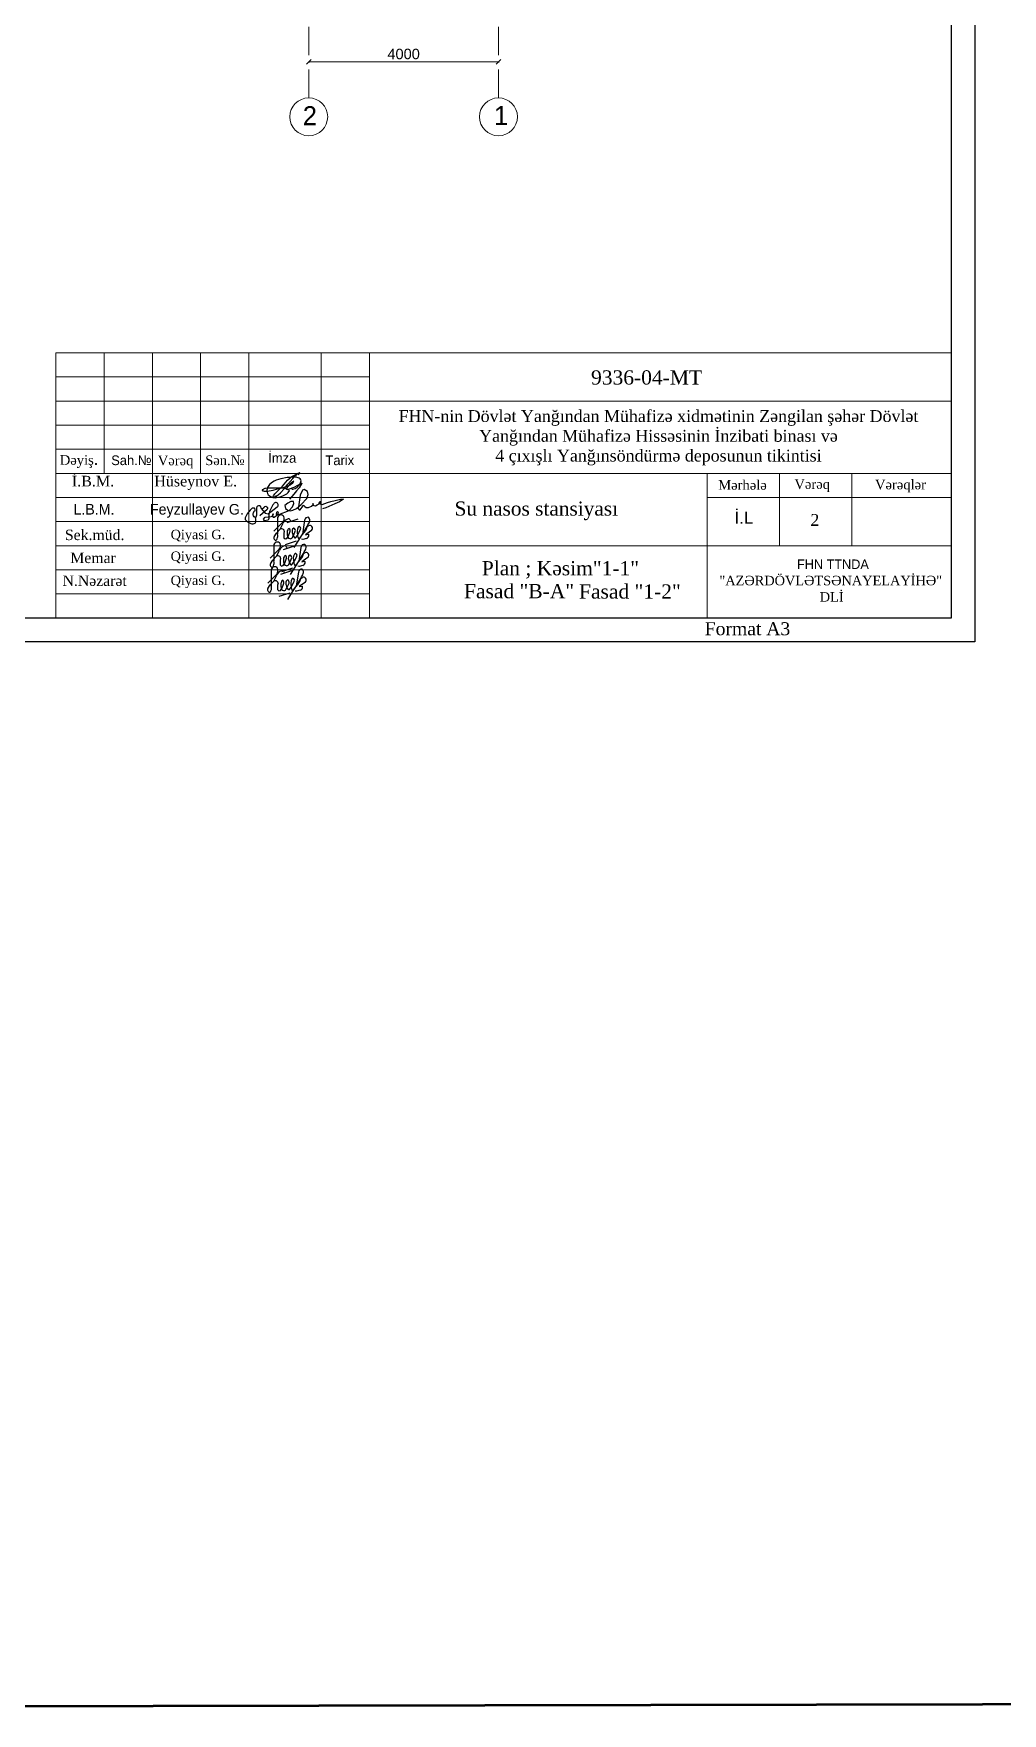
# Model space of a CAD drawing. Header units: millimetres. Extents: x 120281 to 1416367021, y -641565767 to 918373.
# Drawn here: x 514753 to 535176, y 848488 to 883907 of the extents above; entities that cross this region are included whole.
import ezdxf

# ---------------------------------------------------------------- set-up
doc = ezdxf.new("R2010")
doc.units = ezdxf.units.MM
doc.linetypes.add('ACAD_ISO02W100', pattern=[15, 12, -3])
doc.linetypes.add('ACAD_ISO10W100', pattern=[18, 12, -3, 0, -3])
for name, color, linetype, lineweight in [('0_Ном._пера__1', 7, 'Continuous', 35), ('ось', 20, 'ACAD_ISO02W100', 0), ('перегородка', 130, 'Continuous', 20), ('перегородка_Ном._пера__1', 7, 'Continuous', 15), ('размер', 90, 'Continuous', 40), ('размер2', 210, 'Continuous', 15), ('размер_Ном._пера__1', 7, 'Continuous', 15)]:
    doc.layers.add(name, color=color, linetype=linetype, lineweight=lineweight)
doc.styles.add('Arial AzLat', font='AZLTM.TTF', dxfattribs={"height": 300})
doc.styles.get("Standard").update_dxf_attribs({"font": 'arial.ttf'})
doc.styles.add('Times New  Roman', font='times.ttf')
doc.styles.add('Times New Roman', font='times.ttf', dxfattribs={"height": 300})
doc.styles.add('СГЕНЕРИР_СТИЛЬ_2', font='AZLTM.TTF')
doc.dimstyles.new('Farid 250', dxfattribs={"dimtxt": 220, "dimasz": 100, "dimexe": 100, "dimexo": 300, "dimgap": 50, "dimtad": 1, "dimdec": 0, "dimzin": 0, "dimdsep": 46, "dimtxsty": 'Standard', "dimblk": 'OBLIQUE', "dimcen": 10, "dimse1": 1, "dimse2": 1, "dimclrd": 256, "dimclre": 1, "dimclrt": 1, "dimadec": 0, "dimazin": 0, "dimtfac": 1, "dimtdec": 0, "dimtix": 1, "dimtmove": 1, "dimatfit": 2, "dimldrblk": 'ARCHTICK', "dimfxl": 1, "dimtolj": 1, "dimtzin": 0, "dimlwd": -1, "dimlwe": 9, "dimarcsym": 0})

# ---------------------------------------------------------------- blocks, each defined once
blk = doc.blocks.new('_Oblique')
at = {"color": 0, "linetype": 'ByBlock', "lineweight": -2}
blk.add_line((-0.5, -0.5), (0.5, 0.5), dxfattribs=at)
blk = doc.blocks.new('*D88')
at = {"layer": 'Defpoints', "color": 0, "lineweight": 53, "transparency": 16777216}
for p in [(520553, 883314), (524553, 883314), (524553, 883314)]:
    blk.add_point(p, dxfattribs=at)
at = {"layer": 'размер_Ном._пера__1', "transparency": 16777216}
blk.add_line((520553, 883314), (524553, 883314), dxfattribs=at)
at = {"layer": 'размер_Ном._пера__1', "transparency": 16777216, "xscale": 100, "yscale": 100, "zscale": 100, "rotation": 180}
blk.add_blockref('_Oblique', (520553, 883314), dxfattribs=at)
at = {"layer": 'размер_Ном._пера__1', "transparency": 16777216, "xscale": 100, "yscale": 100, "zscale": 100}
blk.add_blockref('_Oblique', (524553, 883314), dxfattribs=at)
at = {"layer": 'размер_Ном._пера__1', "color": 1, "transparency": 16777216, "insert": (522553, 883476), "char_height": 220, "attachment_point": 5}
blk.add_mtext('\\A1;4000', dxfattribs=at)
blk = doc.blocks.new('_ArchTick')
at = {"color": 0, "linetype": 'ByBlock', "const_width": 0.15}
blk.add_lwpolyline([(-0.5, -0.5), (0.5, 0.5)], dxfattribs=at)

msp = doc.modelspace()

# ---------------------------------------------------------------- linework, layer by layer
at = {"color": 244, "lineweight": 53, "true_color": 0x991b1e}
msp.add_lwpolyline([(440324.24024, 917889.45405), (681637.27816, 918372.86328), (681637.27816, 848971.8839), (440324.24024, 848488.47466)], close=True, dxfattribs=at)
at = {"layer": 'ось', "color": 0, "linetype": 'ACAD_ISO10W100', "ltscale": 50}
for p, q in [((520553.07981, 882552.51667), (520553.07981, 885804.97515)), ((524553.07981, 882552.51667), (524553.07981, 885804.97515))]:
    msp.add_line(p, q, dxfattribs=at)
at = {"layer": 'размер', "color": 0, "lineweight": 20}
for centre in [(520552.89505, 882152.51671), (524552.89505, 882152.51671)]:
    msp.add_circle(centre, 400, dxfattribs=at)
at = {"layer": 'размер2', "color": 0, "lineweight": 30}
for p, q in [((519819.98128, 873414.14508), (520010.08388, 873604.24767)), ((519871.31139, 873377.25586), (519952.03179, 873457.97626)), ((519894.014, 873679.95736), (519894.014, 873515.99404)), ((519894.014, 873515.99404), (519894.014, 873359.59827)), ((519894.014, 873399.95847), (519952.03179, 873457.97626)), ((519952.03179, 873457.97626), (520012.57209, 873581.57937)), ((520097.8149, 873602.02357), (520329.88605, 873677.69894)), ((520163.92284, 873649.68721), (520171.49037, 873621.93957)), ((520237.0757, 873480.67887), (520211.85057, 873455.45374)), ((520353.11127, 873392.39093), (520380.85891, 873455.45374)), ((520413.65157, 873336.89566), (520519.84841, 873512.5859)), ((520466.62434, 873644.64218), (520419.3183, 873353.89585)), ((520461.57931, 873392.39093), (520496.89449, 873445.36369)), ((520496.89449, 873445.36369), (520532.20966, 873548.78671)), ((520612.93006, 873427.70611), (520512.02956, 873362.12078)), ((520519.84841, 873512.5859), (520549.86725, 873531.12912)), ((519815.88698, 873110.02806), (519815.88698, 872946.06474)), ((519823.38365, 873299.05797), (519871.31139, 873377.25586)), ((520019.68789, 873032.09427), (520251.75904, 873107.76964)), ((520030.22967, 873369.68832), (520027.70716, 873324.28309)), ((520027.70716, 873324.28309), (520030.22967, 873278.87787)), ((520037.79721, 873415.09354), (520030.22967, 873369.68832)), ((520030.22967, 873278.87787), (520055.4548, 873251.13023)), ((520055.4548, 873251.13023), (520093.29249, 873261.22028)), ((520063.02234, 873135.09466), (520295.09349, 873210.77003)), ((520085.79582, 873079.75791), (520093.36336, 873052.01027)), ((520093.29249, 873261.22028), (520126.08515, 873314.19304)), ((520095.815, 873402.48098), (520095.815, 873339.41817)), ((520095.815, 873339.41817), (520111.1403, 873290.05136)), ((520126.08515, 873314.19304), (520156.3553, 873392.39093)), ((520204.28304, 873278.87787), (520239.59821, 873341.94068)), ((520209.32806, 873369.68832), (520225.23126, 873316.28541)), ((520225.23126, 873316.28541), (520249.68826, 873281.40038)), ((520239.59821, 873341.94068), (520269.86836, 873412.57103)), ((520244.64324, 873069.50933), (520330.40866, 873205.72501)), ((520277.4359, 873281.40038), (520312.75107, 873326.80561)), ((520312.75107, 873326.80561), (520353.11127, 873392.39093)), ((520330.40866, 873205.72501), (520413.65157, 873336.89566)), ((520388.49732, 873074.71288), (520341.19129, 872783.96655)), ((520367.93536, 873269.33067), (520413.65157, 873336.89566)), ((520428.78665, 873243.56269), (520398.5165, 873246.08521)), ((520413.65157, 873336.89566), (520461.57931, 873392.39093)), ((520504.46202, 873263.74279), (520428.78665, 873243.56269)), ((520512.02956, 873362.12078), (520484.28192, 873339.41817)), ((520484.28192, 873339.41817), (520547.34474, 873352.03073)), ((519741.85427, 872844.21578), (519931.95686, 873034.31838)), ((519745.25663, 872729.12867), (519793.18437, 872807.32656)), ((519793.18437, 872807.32656), (519873.90477, 872888.04696)), ((519815.88698, 872946.06474), (519815.88698, 872789.66897)), ((519815.88698, 872830.02917), (519873.90477, 872888.04696)), ((519873.90477, 872888.04696), (519934.44507, 873011.65007)), ((519952.10266, 872799.75902), (519949.58015, 872754.3538)), ((519949.58015, 872754.3538), (519952.10266, 872708.94857)), ((519959.6702, 872845.16424), (519952.10266, 872799.75902)), ((520015.16547, 872691.29098), (520047.95813, 872744.26375)), ((520017.68798, 872832.55168), (520017.68798, 872769.48887)), ((520017.68798, 872769.48887), (520033.01328, 872720.12206)), ((520047.95813, 872744.26375), (520078.22828, 872822.46163)), ((520126.15602, 872708.94857), (520161.47119, 872772.01138)), ((520131.20104, 872799.75902), (520147.10424, 872746.35611)), ((520158.94868, 872910.74957), (520133.72356, 872885.52444)), ((520147.10424, 872746.35611), (520171.56124, 872711.47108)), ((520161.47119, 872772.01138), (520191.74134, 872842.64173)), ((520199.30888, 872711.47108), (520234.62406, 872756.87631)), ((520234.62406, 872756.87631), (520274.98426, 872822.46163)), ((520252.28164, 872635.79571), (520335.52456, 872766.96636)), ((520274.98426, 872822.46163), (520302.73189, 872885.52444)), ((520289.80834, 872699.40137), (520335.52456, 872766.96636)), ((520335.52456, 872766.96636), (520441.72139, 872942.6566)), ((520335.52456, 872766.96636), (520383.45229, 872822.46163)), ((520383.45229, 872822.46163), (520418.76747, 872875.43439)), ((520433.90254, 872792.19148), (520406.15491, 872769.48887)), ((520406.15491, 872769.48887), (520469.21772, 872782.10143)), ((520418.76747, 872875.43439), (520454.08264, 872978.85741)), ((520534.80304, 872857.77681), (520433.90254, 872792.19148)), ((520441.72139, 872942.6566), (520471.74023, 872961.19982)), ((519687.1745, 872321.13643), (519877.2771, 872511.23903)), ((519738.5046, 872284.24721), (519819.225, 872364.96761)), ((519761.20722, 872586.94871), (519761.20722, 872422.9854)), ((519761.20722, 872422.9854), (519761.20722, 872266.58962)), ((519761.20722, 872306.94982), (519819.225, 872364.96761)), ((519819.225, 872364.96761), (519879.7653, 872488.57072)), ((519952.10266, 872708.94857), (519977.32778, 872681.20093)), ((519965.00812, 872509.01492), (520197.07927, 872584.6903)), ((519977.32778, 872681.20093), (520015.16547, 872691.29098)), ((519984.89532, 872565.16536), (520216.96647, 872640.84073)), ((520031.11605, 872556.67856), (520038.68359, 872528.93092)), ((520104.26892, 872387.67022), (520079.04379, 872362.4451)), ((520166.51622, 872499.58003), (520252.28164, 872635.79571)), ((520280.84479, 872243.88701), (520387.04163, 872419.57725)), ((520333.81755, 872551.63354), (520286.51152, 872260.8872)), ((520350.65963, 872673.6334), (520320.38948, 872676.15591)), ((520426.33501, 872693.8135), (520350.65963, 872673.6334)), ((520364.0877, 872352.35505), (520399.40288, 872455.77806)), ((520387.04163, 872419.57725), (520417.06046, 872438.12047)), ((519690.57687, 872206.04932), (519738.5046, 872284.24721)), ((519897.42289, 872276.67967), (519894.90038, 872231.27445)), ((519894.90038, 872231.27445), (519897.42289, 872185.86922)), ((519904.99043, 872322.0849), (519897.42289, 872276.67967)), ((519897.42289, 872185.86922), (519922.64802, 872158.12159)), ((519922.64802, 872158.12159), (519960.4857, 872168.21164)), ((519930.21555, 872042.08601), (520162.2867, 872117.76139)), ((519960.4857, 872168.21164), (519993.27837, 872221.1844)), ((519963.00822, 872309.47234), (519963.00822, 872246.40952)), ((519963.00822, 872246.40952), (519978.33351, 872197.04271)), ((519993.27837, 872221.1844), (520023.54852, 872299.38229)), ((520071.47625, 872185.86922), (520106.79143, 872248.93204)), ((520076.52128, 872276.67967), (520092.42447, 872223.27676)), ((520092.42447, 872223.27676), (520116.88148, 872188.39174)), ((520106.79143, 872248.93204), (520137.06158, 872319.56239)), ((520111.83645, 871976.50069), (520197.60188, 872112.71636)), ((520144.62912, 872188.39174), (520179.94429, 872233.79696)), ((520179.94429, 872233.79696), (520220.30449, 872299.38229)), ((520197.60188, 872112.71636), (520280.84479, 872243.88701)), ((520220.30449, 872299.38229), (520248.05213, 872362.4451)), ((520235.12857, 872176.32203), (520280.84479, 872243.88701)), ((520295.97986, 872150.55405), (520265.70971, 872153.07656)), ((520280.84479, 872243.88701), (520328.77253, 872299.38229)), ((520371.65524, 872170.73415), (520295.97986, 872150.55405)), ((520328.77253, 872299.38229), (520364.0877, 872352.35505)), ((520379.22278, 872269.11214), (520351.47514, 872246.40952)), ((520351.47514, 872246.40952), (520414.53795, 872259.02209)), ((520480.12328, 872334.69746), (520379.22278, 872269.11214))]:
    msp.add_line(p, q, dxfattribs=at)
for points in [[(492594.6215, 900782.58496), (534594.6215, 900782.58496), (534594.6215, 871082.58496), (492594.6215, 871082.58496)], [(494594.6215, 900282.58496), (534094.6215, 900282.58496), (534094.6215, 871582.58496), (494594.6215, 871582.58496)]]:
    msp.add_lwpolyline(points, close=True, dxfattribs=at)
for points in [[(520192.54935, 874317.42438), (520203.64052, 874302.71727), (520219.93286, 874299.43029), (520265.36483, 874316.65381), (520306.59197, 874342.13177), (520343.23126, 874376.49235), (520371.36792, 874415.15021), (520387.83247, 874458.5748), (520390.90404, 874479.74634), (520386.88013, 874501.3048), (520374.06312, 874519.83648), (520348.86149, 874536.12437), (520332.73182, 874542.90103), (520299.12966, 874547.90095), (520228.70355, 874552.50328), (520176.37694, 874550.93644), (520099.23794, 874544.08008), (519967.40912, 874520.51299), (519867.25702, 874489.45615), (519823.38241, 874468.65302), (519790.33381, 874448.84691), (519758.95668, 874427.62551), (519726.56538, 874396.57041), (519698.43577, 874359.95036), (519678.81625, 874324.46537), (519673.33872, 874304.29608), (519670.86096, 874282.13297), (519673.67152, 874239.71869), (519685.14944, 874212.27542), (519699.65742, 874184.91686), (519721.54846, 874166.03505), (519749.19713, 874148.48254), (519789.52338, 874131.028), (519813.14814, 874125.09965), (519842.49567, 874126.01829), (519875.62561, 874127.68289), (519921.44682, 874134.686), (519969.51672, 874147.54365), (520018.24683, 874166.48925), (520047.8533, 874180.40337), (520091.66028, 874205.14711), (520120.93851, 874229.28816), (520135.9623, 874248.84104), (520142.29383, 874259.24413), (520144.56451, 874265.86271), (520143.47772, 874271.48884), (520134.46718, 874283.39781), (520117.73166, 874294.81599), (520092.14454, 874304.24862), (520043.68457, 874313.39862), (519956.64909, 874320.91363), (519871.06058, 874323.74031), (519772.08616, 874323.48708), (519685.276, 874321.54529), (519643.09154, 874317.36646), (519627.581, 874313.9471), (519611.22891, 874308.19773), (519597.45499, 874301.3429), (519588.67683, 874295.44503), (519578.51296, 874288.61613), (519574.37674, 874284.38525), (519571.82803, 874279.96451), (519571.67573, 874277.48252), (519573.80741, 874274.26674), (519582.66109, 874268.74948), (519596.96824, 874262.98835), (519613.23111, 874259.38762), (519632.30163, 874258.41367), (519664.87842, 874258.41367), (519721.18454, 874265.36126), (519760.8178, 874272.50328), (519803.75998, 874283.50363), (519897.65441, 874305.55657), (520015.67696, 874339.10412), (520165.86713, 874393.0657), (520173.67967, 874399.48854), (520190.94664, 874413.68404), (520220.49297, 874437.97465), (520231.65934, 874456.09215), (520237.7062, 874468.51214), (520237.87385, 874470.66296), (520235.30978, 874470.11382), (520214.85535, 874459.02377), (520194.58392, 874443.17941), (520164.08486, 874414.07524), (520123.17932, 874368.36833), (520074.10769, 874317.89252), (520073.66783, 874314.10605), (520075.69203, 874309.83839), (520084.15813, 874302.32164), (520103.67225, 874297.78528), (520145.40357, 874311.44834), (520243.79954, 874346.81727), (520321.51077, 874386.60236), (520363.81598, 874409.8938), (520398.59706, 874426.41141), (520403.04465, 874427.28889), (520405.1228, 874425.67632), (520405.39833, 874421.39298), (520397.49077, 874411.32107), (520347.80914, 874328.95971), (520292.80519, 874262.8969), (520239.62541, 874196.35333), (520146.19906, 874090.15117)], [(519874.6853, 874162.33808), (519854.90311, 874144.96171), (519831.28292, 874129.58897), (519810.27244, 874121.17361), (519803.66039, 874122.04195), (519798.16834, 874125.82167), (519797.04752, 874134.69776), (519802.47069, 874147.8622), (519811.10361, 874163.47031), (519841.60101, 874201.57207), (519891.84325, 874258.71263), (519941.89419, 874310.83889), (519996.72511, 874366.89489), (520106.58281, 874489.29045), (520161.08135, 874537.61871), (520195.41592, 874565.39794), (520235.58947, 874591.9389), (520262.95222, 874600.51647), (520279.75746, 874599.05436), (520283.52284, 874590.27756), (520280.9426, 874577.03256)], [(519851.66348, 874112.73692), (519872.16356, 874143.77199), (519911.65615, 874183.54511), (519958.53095, 874224.13256), (520036.37041, 874308.24433), (520115.69253, 874405.59195), (520215.30434, 874523.17745), (520289.16678, 874608.26272), (520327.10325, 874636.67971), (520349.67607, 874648.2919), (520358.23222, 874650.01486), (520361.93329, 874648.23572), (520363.10432, 874643.78755), (520361.23864, 874636.95711), (520350.74626, 874623.99843), (520329.68433, 874605.18891)]]:
    msp.add_lwpolyline(points, dxfattribs=at)
for points in [[(519553.2597, 873895.62453), (519630.98556, 873797.77281), (519696.2783, 873782.71497), (519886.70776, 873926.16573, 1.2496403785), (519813.89438, 873994.41314, 0.0792582279), (519709.67163, 873775.18607), (519709.67163, 873681.49285), (519699.62659, 873646.35791), (519621.77761, 873632.97314), (519602.5247, 873672.29083), (519633.49684, 873712.44508), (519758.22258, 873723.32017), (519786.50698, 873730.58186), (519813.4356, 873772.58969), (519803.72176, 873778.81663), (519785.07841, 873749.73354), (519800.29964, 873712.20339), (519823.61587, 873712.20339), (519902.19817, 873768.64889), (519912.17663, 873808.53708), (519897.47151, 873829.00599), (519870.40794, 873809.56318), (519864.385, 873774.94702), (519880.3022, 873752.92106), (519925.83137, 873763.93404), (520141.89478, 873849.37637), (520212.44515, 873929.11412), (520236.80181, 873997.94037), (520231.5872, 874039.24535), (520176.5613, 874039.24535), (520111.65058, 874008.62196), (520047.97673, 873955.95057), (520061.67709, 873894.865), (520110.15553, 873862.21582), (520169.06419, 873847.14996), (520216.25504, 873860.62436), (520296.3884, 873896.16112), (520394.14099, 873975.3234), (520511.27552, 874101.64615), (520542.45521, 874185.86133), (520523.91591, 874251.54917), (520458.18575, 874297.86753), (520421.10715, 874277.65591), (520373.9163, 874173.22907), (520344.422, 873978.69201), (520331.80052, 873895.44386), (520349.47817, 873863.31719), (520375.60169, 873863.31719), (520410.99481, 873918.89921), (520441.91407, 873967.45539), (520468.2981, 873934.90012), (520501.16317, 873913.00417), (520545.82599, 873913.00417), (520608.74815, 873945.25802), (520654.14061, 873977.96176), (520647.80679, 874000.11591), (520634.61133, 873982.18161), (520657.30751, 873954.75269), (520696.89399, 873948.42291), (520731.73006, 873969.5221), (520806.68045, 874013.83039), (520806.68045, 874033.34712), (520787.67891, 874033.34712), (520757.06541, 874001.69835), (520839.40528, 873979.01672), (520946.42513, 874017.24925), (521018.87929, 874040.38871), (521111.02708, 874063.1462), (521224.98837, 874091.29091), (521283.14217, 874091.29091), (521250.83745, 874068.96785), (521203.53108, 874036.27842), (521100.96491, 873991.69829), (520912.9789, 873907.42044), (520840.99021, 873887.95371)], [(519429.53218, 873694.69711, 0.2027102337), (519456.95709, 873784.79817, -0.0832167747), (519469.00512, 873936.21179, -0.5409747277), (519532.22731, 873947.08729), (519553.2597, 873895.62453)], [(519563.95785, 873882.15627), (519612.56374, 873924.50374, -1.0345011644), (519676.09644, 873873.49322), (519525.1384, 873737.82695)]]:
    msp.add_lwpolyline(points, format="xyb", dxfattribs=at)
msp.add_lwpolyline([(519384.46181, 873787.44985, -0.3006337272), (519420.59335, 873844.19148, 0.2802498133), (519418.91415, 873890.93499, 0.2687793642), (519363.22742, 873901.05335, 0.1221920669), (519212.69872, 873696.95722), (519215.93705, 873661.35788, 0.0999903221), (519334.31025, 873577.5757, 0.2003981025), (519420.76523, 873584.49563, 0.312913754), (519423.3897, 873705.24979, -0.2937938278)], format="xyb", close=True, dxfattribs=at)
for centre, radius, start, end in [((519967.12933, 873684.20199), 73.23843, 34.194780316, 183.322520404), ((519980.7428, 873406.10631), 59.28586, 48.354248895, 118.965367602), ((519898.66383, 873682.29989), 136.03888, 324.987904267, 18.454224902), ((520174.88886, 873508.81179), 177.88158, 114.14697886, 155.853021138), ((520005.40563, 873420.96974), 32.92027, 349.717727088, 63.412375254), ((520209.65688, 873384.27513), 115.28846, 129.596168368, 170.91406904), ((520123.45815, 873632.84133), 43.8312, 22.60247535, 119.130238232), ((520102.04952, 873421.6972), 61.70879, 331.646355484, 56.426131452), ((520298.66097, 873409.98069), 97.99921, 152.353537357, 204.277094013), ((520223.47591, 873432.18237), 50.3673, 337.084908028, 74.334999536), ((520524.95295, 873400.86638), 219.85391, 153.682806812, 198.19180209), ((520350.74089, 873488.84523), 24.74717, 35.97203851, 157.447635114), ((520342.98588, 873472.50645), 41.53506, 335.759871783, 48.017444304), ((520536.69484, 873638.62085), 70.32874, 79.204877164, 175.088496233), ((520434.60857, 873650.35148), 140.85942, 313.859883331, 355.412611437), ((520493.75668, 873648.22164), 81.77203, 353.585205985, 46.671298362), ((520577.83118, 873489.25578), 50.35234, 32.074619035, 123.735866803), ((520563.47843, 873476.41311), 69.41063, 315.434635632, 34.767179445), ((519889.00231, 873114.2727), 73.23843, 34.194780316, 183.322520404), ((519871.93453, 873274.38927), 54.45854, 153.06487867, 228.706175428), ((519857.10262, 873247.03226), 25.08672, 212.718356066, 320.12897518), ((519811.72044, 873278.93356), 80.4998, 323.411127117, 342.220388169), ((519757.75416, 873314.12446), 143.64752, 335.411259857, 18.455329051), ((519820.53681, 873112.37059), 136.03888, 324.987904267, 18.454224902), ((520096.76184, 872938.88249), 177.88158, 114.14697886, 155.853021138), ((520045.33114, 873062.91203), 43.8312, 22.60247535, 119.130238232), ((520157.20115, 873308.02712), 49.44422, 201.318764053, 266.093723159), ((520166.50985, 873300.15798), 43.35501, 252.998230414, 330.604588558), ((520263.56208, 873290.52498), 16.60546, 213.332324678, 326.667675322), ((520446.46821, 873331.01606), 130.38578, 179.467332581, 213.686515824), ((520340.55259, 873284.32178), 25.75321, 264.258427949, 347.796318818), ((520458.56782, 873068.69155), 70.32874, 79.204877164, 175.088496233), ((520415.62967, 873078.29234), 81.77203, 353.585205985, 46.671298362), ((520489.36137, 873327.49681), 65.51797, 283.325394517, 8.844728131), ((520528.89081, 873334.60129), 25.38372, 6.717842674, 43.364629535), ((519793.80751, 872704.45997), 54.45854, 153.06487867, 228.706175428), ((519679.62715, 872744.19516), 143.64752, 335.411259857, 18.455329051), ((519902.61578, 872836.17701), 59.28586, 48.354248895, 118.965367602), ((519927.27862, 872851.04044), 32.92027, 349.717727088, 63.412375254), ((520131.52987, 872814.34584), 115.28846, 129.596168368, 170.91406904), ((520079.07414, 872738.09782), 49.44422, 201.318764053, 266.093723159), ((520023.9225, 872851.7679), 61.70879, 331.646355484, 56.426131452), ((520220.53396, 872840.05139), 97.99921, 152.353537357, 204.277094013), ((520145.34889, 872862.25307), 50.3673, 337.084908028, 74.334999536), ((520446.82594, 872830.93708), 219.85391, 153.682806812, 198.19180209), ((520368.34119, 872761.08676), 130.38578, 179.467332581, 213.686515824), ((520272.61387, 872918.91593), 24.74717, 35.97203851, 157.447635114), ((520264.85886, 872902.57715), 41.53506, 335.759871783, 48.017444304), ((520411.23436, 872757.56751), 65.51797, 283.325394517, 8.844728131), ((520356.48155, 873080.42218), 140.85942, 313.859883331, 355.412611437), ((520450.76379, 872764.67199), 25.38372, 6.717842674, 43.364629535), ((520499.70416, 872919.32648), 50.35234, 32.074619035, 123.735866803), ((520485.35141, 872906.48381), 69.41063, 315.434635632, 34.767179445), ((519778.9756, 872677.10297), 25.08672, 212.718356066, 320.12897518), ((519834.32254, 872591.19335), 73.23843, 34.194780316, 183.322520404), ((519733.59343, 872709.00427), 80.4998, 323.411127117, 342.220388169), ((519847.93601, 872313.09766), 59.28586, 48.354248895, 118.965367602), ((519765.85705, 872589.29125), 136.03888, 324.987904267, 18.454224902), ((520042.08208, 872415.80314), 177.88158, 114.14697886, 155.853021138), ((520076.8501, 872291.26649), 115.28846, 129.596168368, 170.91406904), ((519990.65137, 872539.83269), 43.8312, 22.60247535, 119.130238232), ((519969.24274, 872328.68855), 61.70879, 331.646355484, 56.426131452), ((520088.38283, 872730.22868), 43.35501, 252.998230414, 330.604588558), ((520090.66912, 872339.17373), 50.3673, 337.084908028, 74.334999536), ((520185.43506, 872720.59569), 16.60546, 213.332324678, 326.667675322), ((520392.14617, 872307.85774), 219.85391, 153.682806812, 198.19180209), ((520217.9341, 872395.83659), 24.74717, 35.97203851, 157.447635114), ((520210.17909, 872379.49781), 41.53506, 335.759871783, 48.017444304), ((520262.42558, 872714.39248), 25.75321, 264.258427949, 347.796318818), ((520403.88805, 872545.6122), 70.32874, 79.204877164, 175.088496233), ((520301.80178, 872557.34284), 140.85942, 313.859883331, 355.412611437), ((520360.9499, 872555.21299), 81.77203, 353.585205985, 46.671298362), ((520445.0244, 872396.24714), 50.35234, 32.074619035, 123.735866803), ((520430.67165, 872383.40446), 69.41063, 315.434635632, 34.767179445), ((519739.12775, 872181.38062), 54.45854, 153.06487867, 228.706175428), ((519724.29583, 872154.02362), 25.08672, 212.718356066, 320.12897518), ((519678.91366, 872185.92492), 80.4998, 323.411127117, 342.220388169), ((519624.94738, 872221.11582), 143.64752, 335.411259857, 18.455329051), ((519872.59885, 872327.96109), 32.92027, 349.717727088, 63.412375254), ((520024.39437, 872215.01847), 49.44422, 201.318764053, 266.093723159), ((520033.70306, 872207.14934), 43.35501, 252.998230414, 330.604588558), ((520165.85419, 872316.97204), 97.99921, 152.353537357, 204.277094013), ((520130.7553, 872197.51634), 16.60546, 213.332324678, 326.667675322), ((520313.66142, 872238.00742), 130.38578, 179.467332581, 213.686515824), ((520207.74581, 872191.31313), 25.75321, 264.258427949, 347.796318818), ((520356.55459, 872234.48817), 65.51797, 283.325394517, 8.844728131), ((520396.08402, 872241.59264), 25.38372, 6.717842674, 43.364629535)]:
    msp.add_arc(centre, radius, start, end, dxfattribs=at)
at = {"layer": 'размер_Ном._пера__1', "color": 0, "linetype": 'Continuous'}
for p, q in [((515223.20991, 877176.61183), (534094.6215, 877176.61183)), ((515223.20991, 871582.58437), (515223.20991, 877176.61183)), ((516240.30581, 874633.87208), (516240.30581, 877176.61183)), ((517257.40172, 871582.58437), (517257.40172, 877176.61183)), ((518274.49762, 874633.87208), (518274.49762, 877176.61183)), ((519291.59352, 871582.58437), (519291.59352, 877176.61183)), ((520817.23738, 871582.58437), (520817.23738, 877176.61183)), ((521834.33328, 877176.61183), (521834.33328, 871582.58437)), ((515223.20991, 876668.06388), (521834.33328, 876668.06388)), ((515223.20991, 876159.51593), (534094.6215, 876159.51593)), ((515223.20991, 875650.96798), (521834.33328, 875650.96798)), ((515223.20991, 875142.42003), (521834.33328, 875142.42003)), ((515223.20991, 874633.87208), (534094.6215, 874633.87208)), ((528954.0046, 874633.87208), (528954.0046, 871582.58437)), ((530479.64846, 874633.87208), (530479.64846, 873108.22822)), ((532005.29231, 874633.87208), (532005.29231, 873108.22822)), ((515223.20991, 874125.32413), (521834.33328, 874125.32413)), ((528954.0046, 874125.32413), (534094.6215, 874125.32413)), ((515223.20991, 873616.77617), (521834.33328, 873616.77617)), ((515223.20991, 873108.22822), (534094.6215, 873108.22822)), ((515223.20991, 872599.68027), (521834.33328, 872599.68027)), ((515223.20991, 872091.13232), (521834.33328, 872091.13232))]:
    msp.add_line(p, q, dxfattribs=at)

# ---------------------------------------------------------------- texts
at = {"color": 0, "attachment_point": 5, "style": 'Times New  Roman'}
for s, width, heights, insert, char_height in [('{\\fTimes New Roman|b0|i0|c238|p18;Sek.müd.}', 1828.3507812, [396.27421], (516040.12856, 873335.33923), 219.7635705), ('{\\fTimes New Roman|b0|i0|c238|p18;Qiyasi G.}', 5536.6243382, [0], (518216.60863, 873313.65336), 198.4166603), ('{\\fTimes New Roman|b0|i0|c238|p18;  }{\\fTimes New Roman|b0|i0|c238|p18;Memar}', 1828.3507812, [396.27421], (515923.29309, 872852.04163), 219.7635705), ('{\\fTimes New Roman|b0|i0|c238|p18;Qiyasi G.}', 5536.6243382, [0], (518216.60863, 872855.60612), 198.4166603), ('{\\fTimes New Roman|b0|i0|c238|p18;N.Nəzarət}', 1828.3507812, [396.27421], (516040.12856, 872368.74403), 219.7635705), ('{\\fTimes New Roman|b0|i0|c238|p18;Qiyasi G.}', 5536.6243382, [0], (518216.60863, 872347.05817), 198.4166603)]:
    msp.add_mtext_dynamic_manual_height_columns(s, width=width, gutter_width=1, heights=heights, dxfattribs=dict(at, insert=insert, char_height=char_height))
at = {"layer": '0_Ном._пера__1', "color": 0, "linetype": 'Continuous', "attachment_point": 1, "style": 'Times New  Roman'}
for s, insert, char_height in [('9336-04-MT', (526504.00488, 876807.5403), 300), ('Mərhələ', (529184.97148, 874491.70234), 203.419181), ('Vərəq', (530791.35211, 874508.96509), 203.419181), ('Vərəqlər', (532490.58287, 874501.23046), 203.419181), ('{\\fTimes New Roman|b0|i0|c238|p18;2}', (531127.87754, 873778.33611), 250)]:
    msp.add_mtext(s, dxfattribs=dict(at, insert=insert, char_height=char_height))
at = {"layer": '0_Ном._пера__1', "color": 0, "linetype": 'Continuous', "insert": (529529.18182, 873826.77166), "char_height": 254.2739757, "width": 629.4307921, "attachment_point": 1, "style": 'СГЕНЕРИР_СТИЛЬ_2'}
msp.add_mtext('{\\fArial|b0|i0|c238|p34;İ\\fArial|b0|i0|c0|p34;.L}', dxfattribs=at)
at = {"layer": '0_Ном._пера__1', "color": 0, "linetype": 'Continuous', "insert": (529210.78617, 872819.03524), "char_height": 200, "width": 5066.5513294, "attachment_point": 1, "line_spacing_factor": 1.032836, "style": 'Times New  Roman'}
msp.add_mtext('{\\fAzL Times|b0|i0|c204|p18;                      FHN TTNDA}\\P"AZƏRDÖVLƏT{\\fTimes New Roman|b0|i0|c238|p18;S}Ə{\\fTimes New Roman|b0|i0|c238|p18;NAYE}LAYİHƏ"\\P                            DLİ', dxfattribs=at)
at = {"layer": 'перегородка', "color": 0, "insert": (522432.76054, 875967.95877), "char_height": 250, "width": 10985.8964139, "attachment_point": 1}
msp.add_mtext('\\pxqc;{\\fTimes New Roman|b0|i0|c0|p18;FHN\\fTimes New Roman|b0|i0|c238|p18;-nin Dövlət Yanğından Mühafizə xidmətinin Zəngilan şəhər Dövlət Yanğından Mühafizə Hissəsinin İnzibati binası və \\P4 çıxışlı \\fTimes New Roman|b0|i0|c0|p18;Y\\fTimes New Roman|b0|i0|c238|p18;anğın\\fTimes New Roman|b0|i0|c0|p18;s\\fTimes New Roman|b0|i0|c238|p18;öndürmə deposunun tikintisi}', dxfattribs=at)
at = {"layer": 'перегородка', "color": 0, "insert": (523627.67197, 874041.86618), "char_height": 297.5005516, "attachment_point": 1}
msp.add_mtext('{\\fTimes New Roman|b0|i0|c238|p18;Su nasos stansiyası}', dxfattribs=at)
at = {"layer": 'перегородка', "color": 0, "insert": (524201.30139, 872785.22145), "char_height": 300, "attachment_point": 1, "style": 'Arial AzLat'}
msp.add_mtext('{\\fTimes New Roman|b0|i0|c238|p18;Plan ; Kəsim"1-1"}', dxfattribs=at)
at = {"layer": 'перегородка_Ном._пера__1', "color": 0, "linetype": 'Continuous', "attachment_point": 1}
for s, insert, char_height, style in [('{\\fTimes New Roman|b0|i0|c204|p18;Dəyi\\fTimes New Roman|b0|i0|c0|p18;ş\\fTimes New Roman|b0|i0|c204|p18;\\H1.25x;.}', (515304.38806, 875069.5108), 203.4191806, 'СГЕНЕРИР_СТИЛЬ_2'), ('{Sah.№}', (516388.34505, 875012.09217), 203.419181, 'СГЕНЕРИР_СТИЛЬ_2'), ('{\\fTimes New Roman|b0|i0|c204|p18;Vərəq}', (517370.3009, 875008.89362), 203.4191806, 'СГЕНЕРИР_СТИЛЬ_2'), ('{\\fTimes New Roman|b0|i0|c204|p18;Sən.№}', (518369.76327, 875012.19918), 203.4191806, 'СГЕНЕРИР_СТИЛЬ_2'), ('{İmza}', (519699.8251, 875062.43901), 203.419181, 'СГЕНЕРИР_СТИЛЬ_2'), ('{Tarix}', (520905.81942, 875012.09217), 203.419181, 'СГЕНЕРИР_СТИЛЬ_2'), ('  İ.B.M.          Hüseynov E.', (515390.11026, 874583.13361), 223.7610987, 'Times New  Roman'), ('{  L.B.M.         Feyzullayev G.}', (515426.40386, 873989.08359), 223.7610987, 'СГЕНЕРИР_СТИЛЬ_2')]:
    msp.add_mtext(s, dxfattribs=dict(at, insert=insert, char_height=char_height, style=style))
at = {"layer": 'размер', "color": 0, "char_height": 400, "attachment_point": 1, "style": 'Arial AzLat'}
for s, insert in [('2', (520427.93498, 882376.30019)), ('1', (524459.62079, 882381.05704))]:
    msp.add_mtext_dynamic_manual_height_columns(s, width=34.0727955, gutter_width=1000, heights=[0], dxfattribs=dict(at, insert=insert))
at = {"layer": 'размер', "color": 0, "char_height": 300, "attachment_point": 1}
for s, insert, style in [('Fasad "B-A" ', (523826.48611, 872301.60202), 'Times New Roman'), ('Fasad "1-2" ', (526251.21984, 872294.64455), 'Times New  Roman')]:
    msp.add_mtext(s, dxfattribs=dict(at, insert=insert, style=style))
at = {"layer": 'размер2', "color": 0, "lineweight": 30, "insert": (529802.78872, 871357.42482), "char_height": 273.651049, "attachment_point": 5, "style": 'Times New  Roman'}
msp.add_mtext_dynamic_manual_height_columns('Format A3', width=2621.5811642, gutter_width=1, heights=[0], dxfattribs=at)

# ---------------------------------------------------------------- dimensions: what is measured, and where the dimension line sits
at = {"layer": 'размер_Ном._пера__1', "color": 0}
dim = msp.add_linear_dim(base=(524553.07981, 883313.65486), p1=(520553.07981, 883313.65486), p2=(524553.07981, 883313.65486), dimstyle='Farid 250', dxfattribs=at)
dim.commit()
dim.dimension.update_dxf_attribs({"geometry": '*D88', "text_midpoint": (522553.07981, 883475.98092)})

doc.saveas('drawing.dxf')
